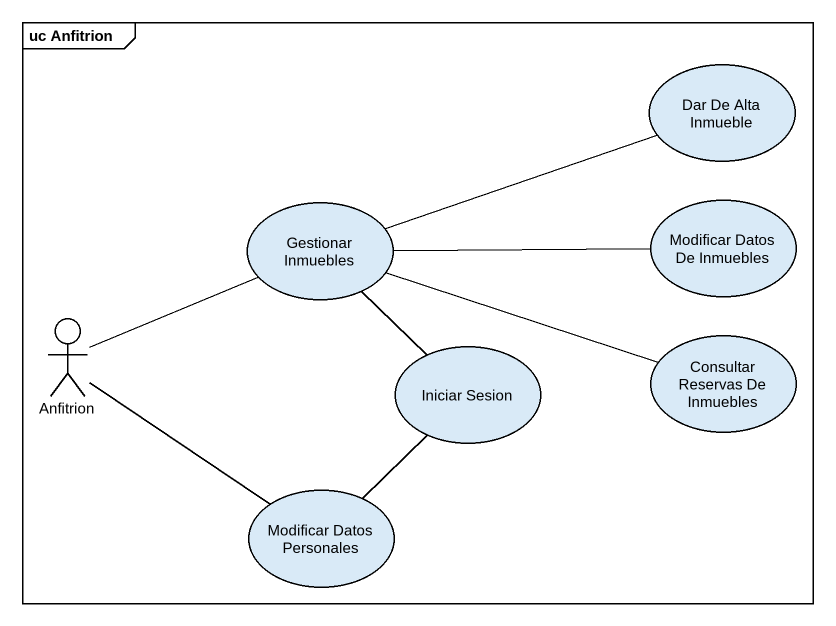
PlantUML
@startuml
mainframe uc Anfitrion
usecase "Dar De Alta Inmueble" as Dar_De_Alta_Inmueble
usecase "Gestionar Inmuebles" as Gestionar_Inmuebles
usecase "Modificar Datos De Inmuebles" as Modificar_Datos_De_Inmuebles
actor Anfitrion
usecase "Consultar Reservas De Inmuebles" as Consultar_Reservas_De
usecase "Iniciar Sesion" as Iniciar_Sesion
usecase "Modificar Datos Personales" as Modificar_Datos_Personales
Dar_De_Alta_Inmueble -left- Gestionar_Inmuebles
Gestionar_Inmuebles -- Iniciar_Sesion
Modificar_Datos_De_Inmuebles -left- Gestionar_Inmuebles
Anfitrion -right- Gestionar_Inmuebles
Anfitrion -- Modificar_Datos_Personales
Consultar_Reservas_De -left- Gestionar_Inmuebles
Modificar_Datos_Personales -up- Iniciar_Sesion
@enduml
